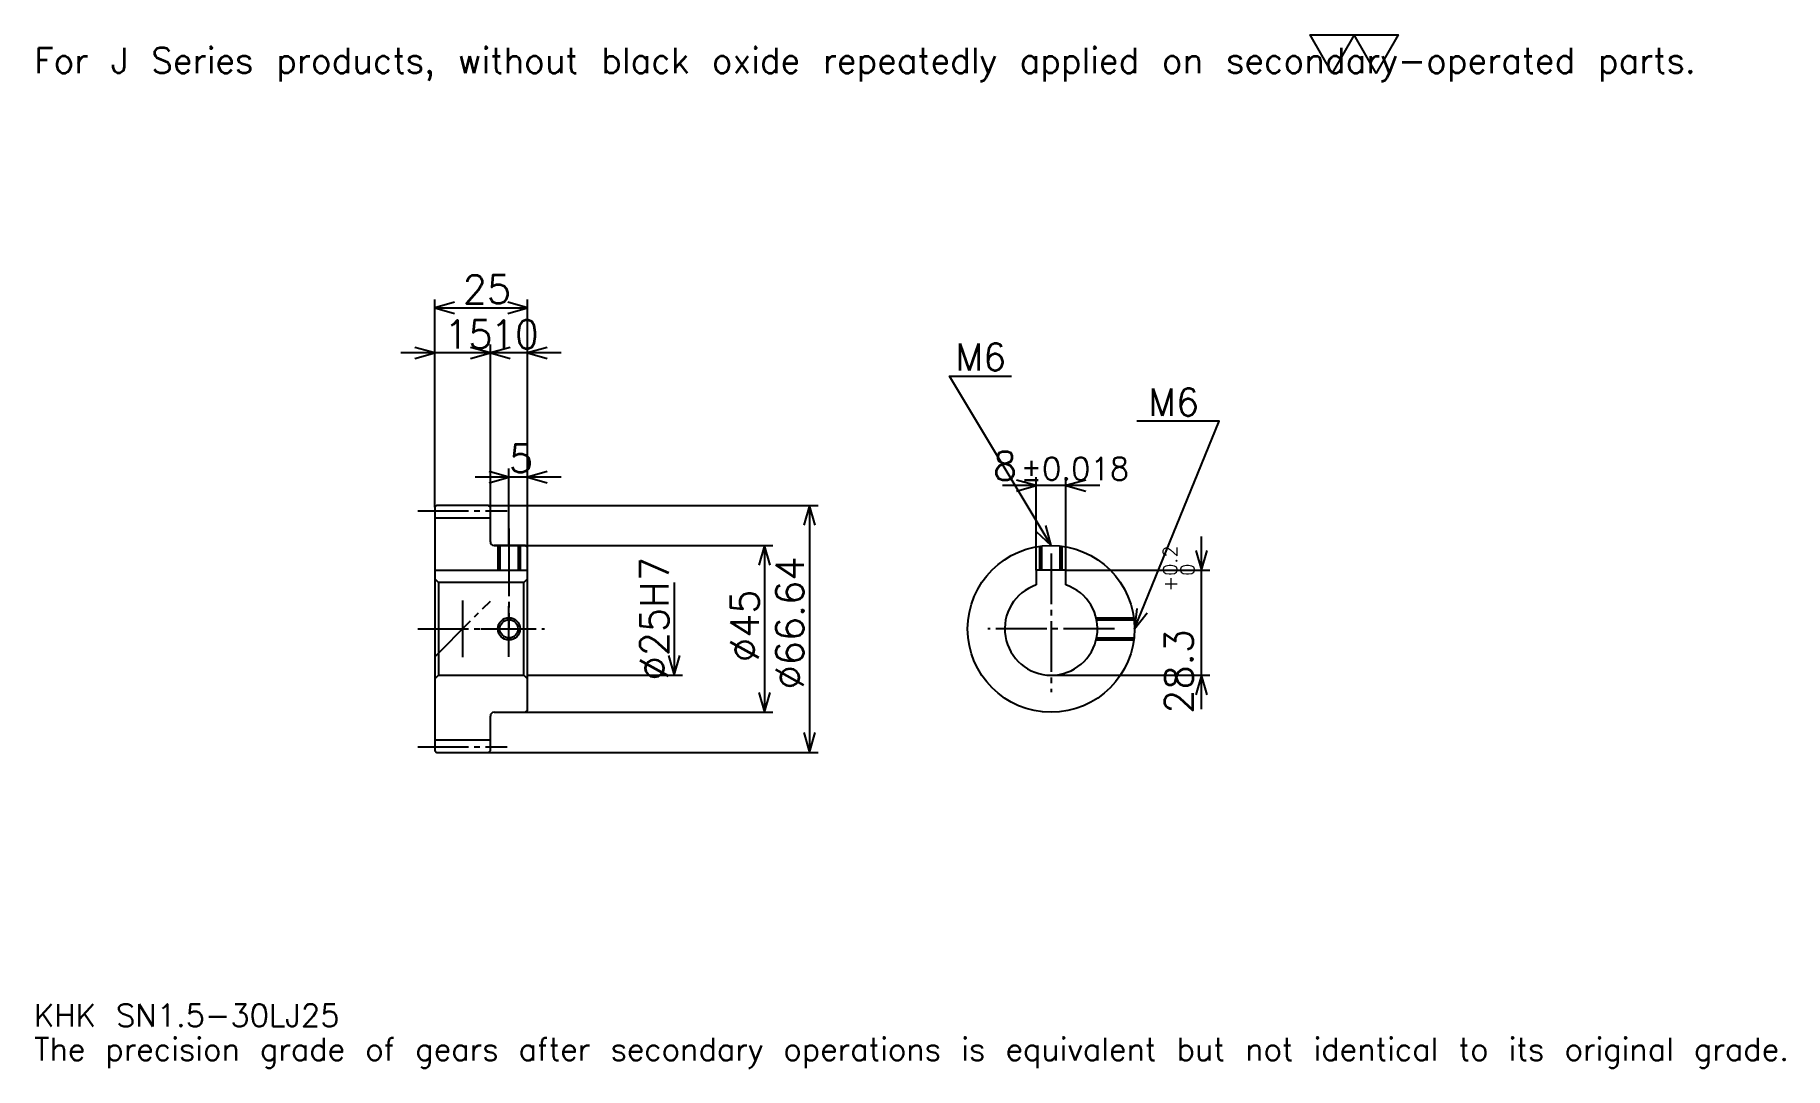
# Model space of a CAD drawing. Extents: x 15 to 487, y 6 to 284.
import ezdxf

# ---------------------------------------------------------------- set-up
doc = ezdxf.new("R2010")
doc.units = 0
doc.linetypes.add('DASHDOT', pattern=[18.260869, 13.695652, -1.521739, 1.521739, -1.521739])
doc.layers.get('0').update_dxf_attribs({"linetype": 'CONTINUOUS'})
doc.layers.add('DASHDOT', color=6, linetype='DASHDOT')
doc.styles.add('KANJI', font='TXT', dxfattribs={"bigfont": 'BIGFONT'})

msp = doc.modelspace()

# ---------------------------------------------------------------- linework, layer by layer
at = {"color": 5}
for p, q in [((123.260864, 157.341553), (123.260864, 212.885025)), ((148.260864, 157.341553), (148.260864, 212.885025)), ((123.260864, 210.602417), (148.260864, 210.602417)), ((147.391296, 198.428497), (114.130432, 198.428497)), ((157.391296, 198.428497), (129.130432, 198.428497)), ((138.260864, 157.341553), (138.260864, 200.711121)), ((143.260864, 157.341553), (143.260864, 167.232849)), ((157.391296, 164.950241), (134.130432, 164.950241)), ((302.586945, 162.647827), (276.32608, 162.647827)), ((285.456512, 139.821747), (285.456512, 164.930435)), ((293.456512, 139.821747), (293.456512, 164.930435)), ((123.260864, 156.841553), (123.260864, 157.341553)), ((137.760864, 157.341553), (148.260864, 157.341553)), ((138.260864, 156.841553), (138.260864, 157.341553)), ((143.260864, 146.521744), (143.260864, 157.341553)), ((143.260864, 146.521744), (143.260864, 157.341553)), ((148.260864, 157.341553), (226.630432, 157.341553)), ((148.260864, 146.021744), (148.260864, 157.341553)), ((224.347824, 157.341553), (224.347824, 90.701935)), ((139.260864, 146.521744), (148.260864, 146.521744)), ((148.260864, 146.521744), (214.456512, 146.521744)), ((212.173904, 146.521744), (212.173904, 101.521744)), ((329.978271, 102.391312), (329.978271, 148.952179)), ((293.456512, 139.821747), (332.260864, 139.821747)), ((187.82608, 136.521744), (187.82608, 111.521744)), ((148.260864, 111.521744), (190.108688, 111.521744)), ((289.456512, 111.521744), (332.260864, 111.521744)), ((139.260864, 101.521744), (148.260864, 101.521744)), ((148.260864, 101.521744), (214.456512, 101.521744)), ((137.760864, 90.701935), (148.260864, 90.701935)), ((148.260864, 90.701935), (226.630432, 90.701935))]:
    msp.add_line(p, q, dxfattribs=at)
at = {"color": 4}
for p, q in [((123.260864, 153.966553), (138.260864, 153.966553)), ((123.260864, 139.821747), (148.260864, 139.821747)), ((147.260864, 136.521744), (148.260864, 137.521744)), ((124.260864, 136.521744), (124.260864, 111.521744)), ((147.260864, 111.521744), (148.260864, 110.521744)), ((123.260864, 94.076935), (138.260864, 94.076935))]:
    msp.add_line(p, q, dxfattribs=at)
at = {"color": 7}
msp.add_line((130.760864, 131.630432), (130.760864, 116.413048), dxfattribs=at)
msp.add_lwpolyline([(365.217377, 273.913055), (359.282593, 284.200012), (383.021729, 284.200012), (377.086945, 273.913055), (371.152161, 284.200012), (365.217377, 273.913055)], dxfattribs=at)
at = {"color": 5}
for points in [[(128.586945, 212.124146), (123.260864, 210.602417), (128.586945, 209.080688)], [(142.934784, 209.080688), (148.260864, 210.602417), (142.934784, 212.124146)], [(117.934776, 196.906769), (123.260864, 198.428497), (117.934776, 199.950241)], [(132.934784, 196.906769), (138.260864, 198.428497), (132.934784, 199.950241)], [(143.586945, 199.950241), (138.260864, 198.428497), (143.586945, 196.906769)], [(153.586945, 199.950241), (148.260864, 198.428497), (153.586945, 196.906769)], [(289.456512, 146.521744), (262.065216, 192.17392), (278.804321, 192.17392)], [(311.956512, 124.021744), (334.782593, 180), (312.565247, 180)], [(137.934784, 163.428497), (143.260864, 164.950241), (137.934784, 166.471985)], [(153.586945, 166.471985), (148.260864, 164.950241), (153.586945, 163.428497)], [(280.130432, 161.126099), (285.456512, 162.647827), (280.130432, 164.169571)], [(298.782593, 164.169571), (293.456512, 162.647827), (298.782593, 161.126099)], [(225.869568, 152.015457), (224.347824, 157.341553), (222.82608, 152.015457)], [(285.411377, 150.305893), (289.456512, 146.521744), (288.021149, 151.87175)], [(213.695648, 141.195648), (212.173904, 146.521744), (210.652161, 141.195648)], [(328.456512, 145.147827), (329.978271, 139.821747), (331.5, 145.147827)], [(312.558472, 129.528152), (311.956512, 124.021744), (315.376648, 128.378983)], [(186.304337, 116.847832), (187.82608, 111.521744), (189.347809, 116.847832)], [(331.5, 106.195656), (329.978271, 111.521744), (328.456512, 106.195656)], [(210.652161, 106.847832), (212.173904, 101.521744), (213.695648, 106.847832)], [(222.82608, 96.02803), (224.347824, 90.701935), (225.869568, 96.02803)]]:
    msp.add_lwpolyline(points, dxfattribs=at)
at = {"color": 4}
for points in [[(138.260864, 147.521744), (138.260864, 156.841553), (137.760864, 157.341553), (123.760864, 157.341553), (123.260864, 156.841553), (123.260864, 110.521744)], [(139.260864, 101.521744), (147.760864, 101.521744), (148.260864, 102.021744), (148.260864, 146.021744), (147.760864, 146.521744), (139.260864, 146.521744)], [(140.260864, 146.521744), (140.260864, 139.821747)], [(140.800873, 146.521744), (140.800873, 139.821747)], [(145.720856, 146.521744), (145.720856, 139.821747)], [(146.260864, 146.521744), (146.260864, 139.821747)], [(286.456512, 139.821747), (286.456512, 146.320847)], [(286.996521, 139.821747), (286.996521, 146.386856)], [(291.916504, 139.821747), (291.916504, 146.386856)], [(292.456512, 139.821747), (292.456512, 146.320847)], [(123.260864, 110.521744), (124.260864, 111.521744), (147.260864, 111.521744), (147.260864, 136.521744), (124.260864, 136.521744), (123.260864, 137.521744)], [(293.456512, 135.864456), (293.456512, 139.821747), (285.456512, 139.821747), (285.456512, 135.864456)], [(301.591187, 127.021744), (311.755615, 127.021744)], [(301.712036, 126.481743), (311.821625, 126.481743)], [(301.591187, 121.021744), (311.755615, 121.021744)], [(301.712036, 121.561745), (311.821625, 121.561745)], [(123.260864, 110.521744), (123.260864, 91.201935), (123.760864, 90.701935), (137.760864, 90.701935), (138.260864, 91.201935), (138.260864, 100.521744)]]:
    msp.add_lwpolyline(points, dxfattribs=at)
for centre, radius in [((289.456512, 124.021744), 22.5), ((143.260864, 124.021744), 2.46)]:
    msp.add_circle(centre, radius, dxfattribs=at)
at = {"color": 7}
msp.add_circle((143.260864, 124.021744), 3, dxfattribs=at)
at = {"color": 4}
for centre, radius, start, end in [((139.260864, 147.521744), 1, 180, 270), ((289.456512, 124.021744), 12.5, 108.66292518, 71.33707482), ((139.260864, 100.521744), 1, 90, 180)]:
    msp.add_arc(centre, radius, start, end, dxfattribs=at)
at = {"layer": 'DASHDOT', "color": 7}
for p, q in [((118.695648, 155.841553), (142.82608, 155.841553)), ((143.260864, 146.521744), (143.260864, 124.021744)), ((289.456512, 144.386963), (289.456512, 106.956528)), ((123.260864, 116.521744), (138.260864, 131.521744)), ((118.695648, 124.021744), (152.82608, 124.021744)), ((306.521729, 124.021744), (272.391296, 124.021744)), ((118.695648, 92.201935), (142.82608, 92.201935))]:
    msp.add_line(p, q, dxfattribs=at)
for points in [[(143.260864, 151.08696), (143.260864, 135.256531)], [(143.260864, 116.456528), (143.260864, 131.58696)], [(135.695648, 124.021744), (150.82608, 124.021744)]]:
    msp.add_lwpolyline(points, dxfattribs=at)

# ---------------------------------------------------------------- texts
at = {"color": 7, "style": 'KANJI'}
for s, height, p in [('For J Series products, without black oxide repeatedly applied on secondary-operated parts.', 6.847826, (15.217391, 273.913055)), ('25', 7.608696, (130.815216, 211.819809)), ('15', 7.608696, (125.815208, 199.645905)), ('10', 7.608696, (138.315216, 199.645905)), ('M6', 7.304348, (263.586945, 193.695648)), ('M6', 7.304348, (315.608704, 181.521744)), ('5', 7.608696, (143.28804, 166.167633)), ('8', 7.608696, (273.750671, 164.169571)), ('%%p0.018', 6.086957, (281.282349, 164.169571)), ('KHK SN1.5-30LJ25', 6.086957, (15.217391, 16.73913)), ('The precision grade of gears after secondary operations is equivalent but not identical to its original grade.', 6.086957, (15.217391, 7.608696))]:
    msp.add_text(s, height=height, dxfattribs=at).set_placement(p)
for s, height, p in [('%%c25H7', 7.608696, (186.304337, 110.135872)), ('%%c66.64', 7.608696, (222.82608, 107.663048)), ('0.2', 3.804348, (323.434784, 138.340942)), ('+', 3.804348, (323.434784, 134.080078)), ('0', 3.804348, (328.152161, 138.340942)), ('%%c45', 7.608696, (210.652161, 115.081528)), ('28.3', 7.608696, (327.695648, 101.146622))]:
    msp.add_text(s, height=height, rotation=90, dxfattribs=at).set_placement(p)

doc.saveas('drawing.dxf')
